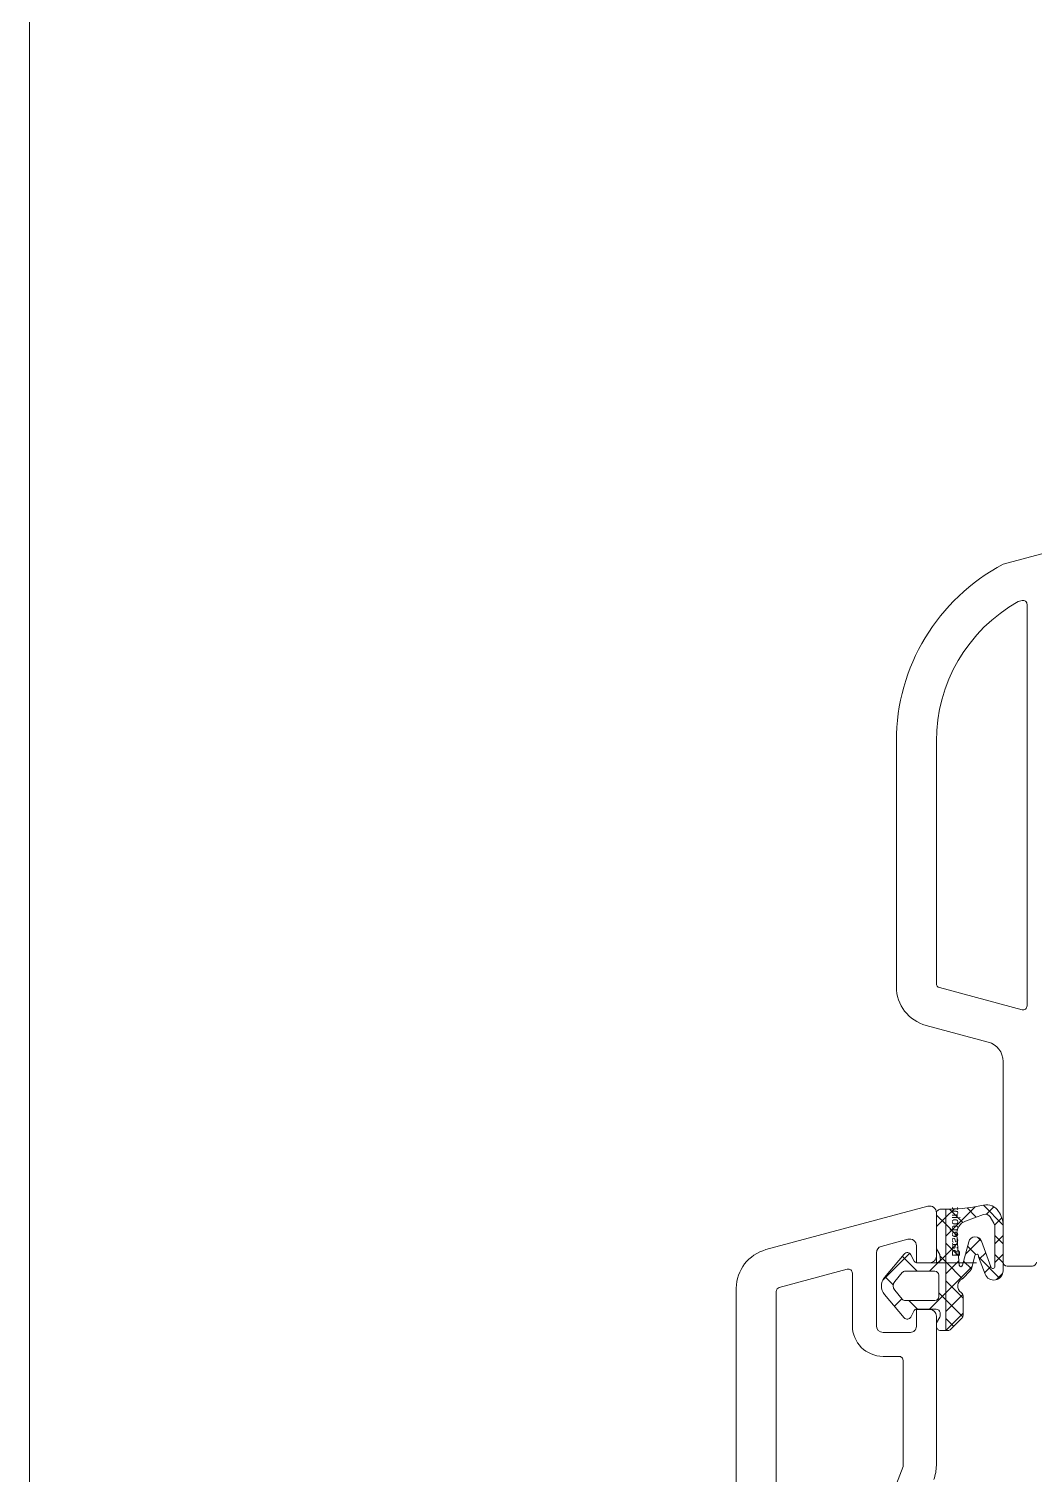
# Model space of a CAD drawing. Header units: feet. Extents: x 600 to 2744, y 411 to 1435.
# Drawn here: x 615.525 to 618.44, y 974.721 to 978.911 of the extents above; entities that cross this region are included whole.
import ezdxf

# ---------------------------------------------------------------- set-up
doc = ezdxf.new("R2010")
doc.units = ezdxf.units.FT
doc.layers.add('PQI-A-IN-ELEV', color=245, linetype='Continuous', lineweight=9)
doc.layers.add('PQI-A-WIN', color=140, linetype='Continuous', lineweight=13)
doc.styles.get("Standard").update_dxf_attribs({"font": 'arial.ttf'})

# ---------------------------------------------------------------- blocks, each defined once
blk = doc.blocks.new('BASEPOINT')
for p, q in [((0.0001424139276124947, -6.579969547004794e-08), (0.0001424139276124947, 2.998156919277449)), ((-7.890404418731123e-08, 0.0005381883725030789), (2.956911949821283, 0.0005381883725030789))]:
    blk.add_line(p, q)
blk.add_text('Basepoint', height=0.6).set_placement((0.4501424139276011, 1.169999934200292))
blk = doc.blocks.new('244234EZ')
h = blk.add_hatch()
h.set_pattern_fill('NETZ', color=256, angle=45, style=0)
h.set_pattern_definition([(45, (0.01020141601271446, -1.498066991095954), (-0.7071067811865475, 0.7071067811865476), []), (135, (0.01020141601271446, -1.498066991095954), (-0.7071067811865476, -0.7071067811865475), [])])
h.paths.add_polyline_path([(4.008078502913222, 0.7015572627653923, -0.04835307895780901), (4.303823118820566, 3.532424224166834, 0.3319211071679742), (3.845955810543963, 4.662804514641349, 0.1614346972429617), (2.779686889645509, 5.001498133415765), (-0.6049478013112477, 5.001498133415764, 0.8315432364911673), (-0.8560341563469525, 3.648078988526671), (0.43162628173537, 3.153275400871819, -1.190626430510797), (0.5034884964394981, 2.88506940612011), (-0.4655004301875263, 2.625441762988365, 0.1296938749465605), (-0.5983473197203235, 2.549425338780542), (-1.20320037842088, 1.95383349108178, -0.6014879446624487), (-2.236571083833349, 1.864532395719669, 0.254498919795523), (-2.488499425651867, 2.001640413975412), (-3.957449179689695, 2.001624018348985, 0.1989094666118807), (-4.169577865607145, 1.913756052723637), (-4.994269180354968, 1.089064737975818, 0.1989123673796596), (-5.082137145999006, 0.8769327036198491), (-5.082137145999006, 0.7015447420383105)])
h.paths.add_polyline_path([(-0.1904933190871827, 1.719282615234464, -0.9176289392039193), (-0.19180589099426, 1.958971851091358), (1.570990037036942, 2.431272729874328, 0.7332383087249621), (1.612600442385188, 3.38408464420482), (-0.3194380188017371, 4.087288767571037, -1), (-0.2680883789091605, 4.378243357414789), (2.713463470503889, 4.377261227260397, -0.1340649279655961), (2.967535276667598, 4.307800217017941), (3.436031043195062, 4.031149930478546, -0.3557455022548623), (3.622162780758802, 3.527220637077858), (3.116654357907226, 2.175391108269227, -0.3353238355422854), (2.094986877438471, 1.535178095573969)], flags=16)
h = blk.add_hatch()
h.set_pattern_fill('NETZ', color=256, scale=2, angle=45, style=0)
h.set_pattern_definition([(45, (0.01020141601271446, -1.498066991095954), (-1.414213562373095, 1.414213562373095), []), (135, (0.01020141601271446, -1.498066991095954), (-1.414213562373095, -1.414213562373095), [])])
h.paths.add_polyline_path([(-5.082137145999006, 0.7015447420383105), (-5.082137145999004, 0.3112281275693158, 0.414213562373093), (-4.782330741885235, 0.01142172345554715), (-4.522599543124663, 0.01142172345554759), (-4.093796888527556, 0.2589747010733834, -0.1656801520669596), (-3.90396698270975, 0.296506003881801), (-3.740147452957411, 0.2745578532527244, -0.3757213696858283), (-3.479984788897567, -0.02278536033250367), (-3.479984788897565, -1.479957190332012, -0.2775501483931132), (-3.586238477402083, -1.65662532294509), (-4.07801553195808, -1.917579487461596, 0.5282092505925277), (-4.132923528191617, -2.410109730864405), (-2.393213548663183, -3.887433140998303, 0.3639584187452207), (-1.107596206292547, -3.887404740529248), (0.6502478399991928, -2.41239478329808, 0.5319777725554488), (0.5980307430605157, -1.917579487461598), (0.1062536885045181, -1.656625322945092, -0.2775501483931129), (-2.498001805406602e-16, -1.479957190332014), (-2.220446049250313e-16, 2.220446049250313e-16, -0.4537526242641983), (0.3398076201840398, 0.2973471933200025), (0.6100213742227064, 0.2611720864721001), (1.042437829558313, 0.01149901148442223), (3.710274358402263, 0.01134541035774284, 0.4227629273518383), (4.010165112804111, 0.3200571767091462, -0.006466251622778426), (4.008078502913222, 0.7015572627653923)])
h.paths.add_polyline_path([(-0.6398458862333795, -0.1163721789262142), (-0.6398458862333791, -2.328241489778694, -0.2217106168363308), (-0.7470235825400097, -2.558066551942032), (-1.418484304433663, -3.121419399609839, -0.3639357920318566), (-2.061189157707833, -3.121419399423907), (-2.732619361801749, -2.558092156067455, -0.2217106168363313), (-2.839797058108379, -2.328267093904119), (-2.839797058108379, -0.1161427283123513, -0.4142135610069876), (-2.539780287082981, 0.1838740413137141), (-0.9400615657120271, 0.1838740413137134, -0.4144359924756376)], flags=16)
blk.add_line((4.008078502913222, 0.7015572627653923), (-5.082137145999006, 0.7015447420383105))
for points in [[(0.5980307430605163, -1.917579487461598), (0.106253688504518, -1.656625322945092, -0.2775501483931128), (-2.532696274926138e-16, -1.479957190332014), (-2.237793284010081e-16, 0, -0.4537526242641983), (0.3398076201840396, 0.2973471933200025), (0.6100213742227064, 0.2611720864720999), (1.042437829558313, 0.01149901148442201), (3.710274358402264, 0.01134541035774284, 0.4227629273518251), (4.010165112804111, 0.320057176709134, -0.05483647592727152), (4.303823118820558, 3.532424224166802, 0.3319211071679828), (3.845955810543964, 4.662804514641348, 0.1614346972429613), (2.779686889645514, 5.001498133415765), (-0.6049490356474414, 5.001498133415764, 0.8315411525140167), (-0.8560362243681455, 3.648079783196039), (0.4316262817353702, 3.153275400871819, -1.190626430510805), (0.503488496439497, 2.88506940612011), (-0.4655004301875271, 2.625441762988365, 0.1296938749465612), (-0.5983473197203246, 2.549425338780541), (-1.20320037842088, 1.95383349108178, -0.6014879446624485), (-2.236571083833349, 1.864532395719669, 0.2544989197955225), (-2.488499425651866, 2.001640413975412), (-3.957449179689696, 2.001624018348985, 0.198909466611881), (-4.169577865607146, 1.913756052723636), (-4.99426918035497, 1.089064737975816, 0.1989123673796582), (-5.082137145999006, 0.8769327036198482), (-5.082137145999004, 0.3112281275693167, 0.4142135623730955), (-4.782330741885233, 0.01142172345554715), (-4.522599543124662, 0.01142172345554737), (-4.093796888527556, 0.2589747010733832, -0.1656801520669623), (-3.903966982709747, 0.2965060038818006), (-3.740147452957409, 0.2745578532527242, -0.375721369685827), (-3.479984788897567, -0.02278536033250411), (-3.479984788897565, -1.479957190332013, -0.2775501483931143), (-3.586238477402084, -1.65662532294509), (-4.078015531958083, -1.917579487461597, 0.5319777725554453), (-4.130232628896758, -2.412394783298078), (-2.393213548663189, -3.887433140998297, 0.363945910752088), (-1.107630052569438, -3.887433140998297), (0.6502478399991929, -2.41239478329808, 0.5319777725554476)], [(-0.2680883789091604, 4.378243357414789, 0.9999999999999986), (-0.3194380188017389, 4.087288767571038), (1.612600442385188, 3.38408464420482, -0.7332383087249624), (1.570990037036942, 2.431272729874328), (-0.191805890994261, 1.958971851091358, 0.9176289392038998), (-0.1904933190871827, 1.719282615234464), (2.094986877438495, 1.535178095573968, 0.3353238355422945), (3.116654357907246, 2.17539110826928), (3.622162780758808, 3.527220637077873, 0.3557455022548545), (3.436031043195058, 4.031149930478548), (2.96753527666759, 4.307800217017945, 0.1340649279655952), (2.713463470503881, 4.377261227260397)], [(-2.73261936180175, -2.558092156067455), (-2.061202087405254, -3.121408551459724, 0.3639549067525167), (-1.41847137451463, -3.121408551459724), (-0.7470235825400102, -2.558066551942032, 0.2217106168363309), (-0.6398458862333791, -2.328241489778695), (-0.6398458862333795, -0.1161137516550361, 0.4139911672486105), (-0.939864196780254, 0.1838740413137134), (-2.53980926513963, 0.1838740413137141, 0.4141569862246464), (-2.839797058108379, -0.1161137516550361), (-2.839797058108379, -2.328267093904119, 0.2217106168363308)]]:
    blk.add_lwpolyline(points, format="xyb", close=True)
blk.add_blockref('BASEPOINT', (8.881784197001252e-15, -8.881784197001252e-16))
blk = doc.blocks.new('PRJ_INSERT_75_593613123141', base_point=(8.881784197001252e-15, -8.881784197001252e-16))
blk.add_blockref('244234EZ', (0, 0))
blk = doc.blocks.new('w2')
at = {"ltscale": 1000}
for points in [[(-870.5489044485585, 46.99998422237695), (-791.8881364164845, 46.9999842223624, -0.3394333461670923), (-788.9903090296284, 44.77642781825853), (-785.73554830793, 32.62937886806321, -0.493223976404831), (-786.2184584734932, 31.99998422237695), (-789.4684584436909, 31.99998422237695, -0.4144957323922471), (-789.9684586821095, 32.4999690780387), (-789.9684586821168, 33.49996907802415), (-788.6909926233784, 33.4999690780387, 0.4929271850924089), (-788.2079603968232, 34.12937886807777), (-788.7439711390034, 36.12937886806321, 0.3395374030776357), (-789.2268812952534, 36.49996907802415), (-794.6909923849598, 36.49996907802415, 0.4140795445854265), (-795.1909923849598, 35.99996907802415), (-795.1909923849598, 33.94491536708665, 0.4143168794731101), (-794.7460460958973, 33.4999690780387), (-793.4684586821095, 33.49996907802415), (-793.4684586821095, 32.4999690780387, -0.4141201211793136), (-793.9684582052723, 31.99998422237695), (-805.1679783221989, 31.99998422237695, -0.09100544918140649), (-806.2331249251656, 32.19542585065938)], [(-789.9184079466359, 24.4999842223915, -0.4140409468384528), (-790.2184567747609, 24.7999720153457), (-790.2184567747681, 26.69998117061914, -0.4140448457666134), (-789.9184079466359, 26.99998422237695), (-774.8694653807179, 26.99998422237695, 0.3394437501624551), (-773.4204907713429, 28.11175532909692), (-772.1706128416627, 32.77644320102991, -0.3394672609067224), (-769.2729077635377, 34.99998422237695), (-750.8526139555543, 34.99998422237695, -0.2781724977727638), (-737.5860121546357, 26.9999842223915), (-733.7354261649743, 12.62939496609033, -0.4929951445111693)]]:
    blk.add_lwpolyline(points, format="xyb", dxfattribs=at)
for points in [[(-817.0185146627991, 43.69996602626634, -0.4141142411121429), (-816.7184658346669, 43.9999690780387), (-792.1183610258595, 43.99996907802415, -0.3394576897595111), (-791.8285661039845, 43.7776180038054), (-790.461988955547, 38.67761190028978, -0.4933796641124775), (-790.7517838774293, 38.29997212979652), (-794.6909923849671, 38.29997212978196, 0.4141730664658379), (-796.9910412130848, 35.9999690780387), (-796.9910412130848, 34.79997212978196, -0.4144907307888772), (-797.2909679708973, 34.49996907802415), (-805.2597179708973, 34.49996907802415), (-809.4107189474598, 36.07647664638353, 0.3063520428537711), (-816.4978847799794, 34.40533406825853, -0.6829872473079543), (-817.0185146627919, 34.60865743251634)], [(-740.3107433615223, 25.57762094112695, -0.4928325950843962), (-740.6005382833973, 25.19998117061914), (-770.7039380369679, 25.19998117061914, -0.4933718391203623), (-770.9937329588429, 25.5776209411124), (-769.3324780760304, 31.77761812778772, -0.3394535210435738), (-769.0426831541554, 31.99998446079553), (-750.852613955547, 31.99998446079553, -0.2710460681531134), (-740.3916759787098, 25.87962289425195)]]:
    blk.add_lwpolyline(points, format="xyb", close=True, dxfattribs=at)
at = {"layer": 'PQI-A-IN-ELEV', "ltscale": 1000}
blk.add_line((-1699.999999950109, 100), (1.455191522836685e-11, 100), dxfattribs=at)
at = {"ltscale": 1000, "extrusion": (0, 0, -1), "zscale": -1, "rotation": 180}
blk.add_blockref('PRJ_INSERT_75_593613123141', (789.9661653385847, 31.99998422237695), dxfattribs=at)

msp = doc.modelspace()

# ---------------------------------------------------------------- block references
at = {"layer": 'PQI-A-WIN', "ltscale": 1000, "xscale": 0.03863196438221001, "yscale": 0.03863196438221001, "zscale": 0.03863196438221001, "rotation": 89.99724577119804}
msp.add_blockref('w2', (619.3916122439832, 1005.854541858875), dxfattribs=at)

doc.saveas('drawing.dxf')
